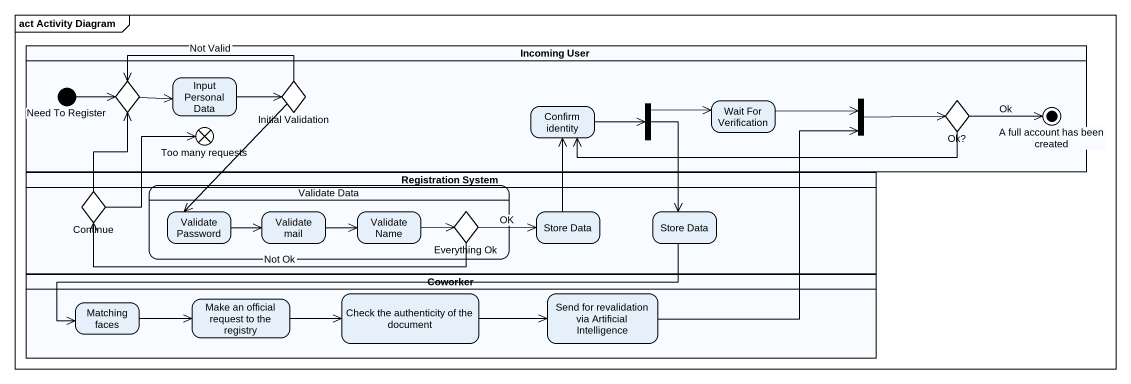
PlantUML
@startuml
mainframe act Activity Diagram
hide empty description
state "Incoming User" as Incoming_User <<partition>> {
  state "Need To Register" as Need_To_Register <<start>>
  state choice1 <<choice>>
  state "Input Personal Data" as Input_Personal_Data
  state "Initial Validation" as Initial_Validation <<choice>>
  state "Confirm identity" as Confirm_identity
  state fork1 <<fork>>
  state "Wait For Verification" as Wait_For_Verification
  state fork2 <<join>>
  state "Ok?" as Ok <<choice>>
  state "A full account has been created" as A_full_account_has_been <<end>>
  state "Too many requests" as Too_many_requests <<end>>
}
state "Registration System" as Registration_System <<partition>> {
  state Continue <<choice>>
  state "Validate Data" as Validate_Data {
    state "Validate Password" as Validate_Password
    state "Validate mail" as Validate_mail
    state "Validate Name" as Validate_Name
    state "Everything Ok" as Everything_Ok <<choice>>
  }
  state "Store Data" as Store_Data
  state "Store Data" as Store_Data_2
}
state Coworker <<partition>> {
  state "Matching faces" as Matching_faces
  state "Make an official request to the registry" as Make_an_official_request_to
  state "Check the authenticity of the document" as Check_the_authenticity_of
  state "Send for revalidation via Artificial Intelligence" as Send_for_revalidation_via
}
Need_To_Register -right-> choice1
choice1 -right-> Input_Personal_Data
Input_Personal_Data -right-> Initial_Validation
Initial_Validation -left-> choice1 : Not Valid
Initial_Validation --> Validate_Password
Confirm_identity -right-> fork1
fork1 -right-> Wait_For_Verification
fork1 --> Store_Data_2
Wait_For_Verification -right-> fork2
fork2 -right-> Ok
Ok -left-> Confirm_identity
Ok -right-> A_full_account_has_been : Ok
Continue -up-> choice1
Continue -up-> Too_many_requests
Validate_Password -right-> Validate_mail
Validate_mail -right-> Validate_Name
Validate_Name -right-> Everything_Ok
Everything_Ok -left-> Continue : Not Ok
Everything_Ok -right-> Store_Data : OK
Store_Data -up-> Confirm_identity
Store_Data_2 -left-> Matching_faces
Matching_faces -right-> Make_an_official_request_to
Make_an_official_request_to -right-> Check_the_authenticity_of
Check_the_authenticity_of -right-> Send_for_revalidation_via
Send_for_revalidation_via -up-> fork2
@enduml
